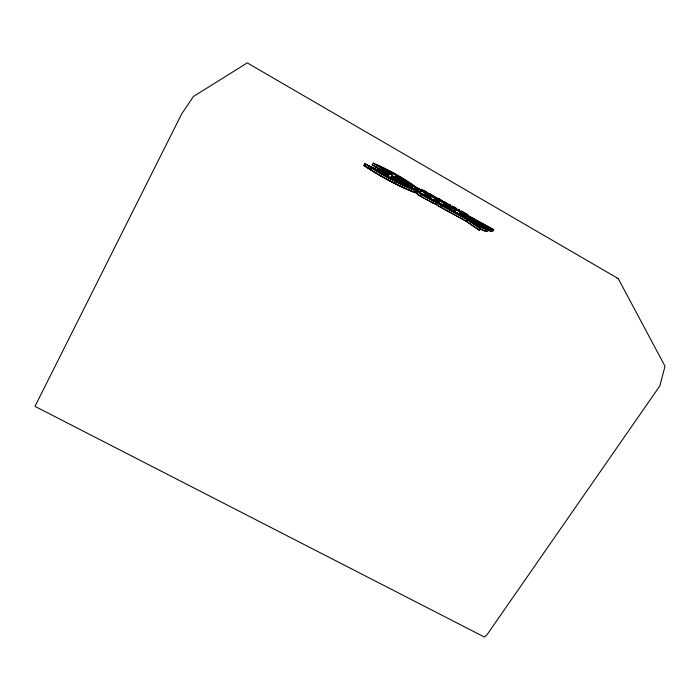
<?xml version="1.0" encoding="UTF-8"?>
<svg xmlns="http://www.w3.org/2000/svg" width="700" height="700" viewBox="0 0 700 700"><rect width="100%" height="100%" fill="white"/><g stroke="black" fill="none" stroke-linecap="round" stroke-linejoin="round"><path stroke-width="1.05" d="M476.735 221.979L484.916 226.826A6.965 1.522 32.3 0 1 484.75 227.264A5.504 1.199 32.3 0 1 480.83 226.03L472.692 221.567L470.024 219.231L479.334 224.166A81.147 16.433 32 0 1 473.008 220.588L471.502 219.319A6.676 1.461 32.2 0 1 472.194 218.907A5.206 1.137 32.2 0 1 475.449 220.141L488.031 226.993A9.144 1.969 32.3 0 1 481.679 224.376L477.286 221.979L484.575 226.625A5.933 1.295 32.3 0 1 484.059 227.019A5.119 1.12 32.3 0 1 480.751 225.785L471.424 220.176L479.211 224.42C482.396 224.604 470.015 220.938 472.841 219.249A5.25 1.146 32.2 0 1 475.694 220.43L486.999 226.572A10.754 2.31 32.3 0 1 480.918 223.834L476.787 221.874M377.405 170.284A40.486 9.494 30.7 0 0 374.727 168.674L375.725 166.95A40.521 9.415 30.7 0 1 383.618 171.903L384.213 172.594L383.469 172.506A79.047 16.546 30.4 0 1 364.866 163.66L363.86 165.41A62.326 13.405 30.8 0 0 392.289 182.245L394.433 183.339A71.286 15.199 30.8 0 0 414.47 192.369L416.281 193.06A5.215 1.173 31.4 0 0 420.376 196.21L432.661 202.947A5.582 1.251 31.6 0 0 435.881 204.181A7.761 1.732 31.7 0 0 440.493 207.235L466.069 221.27L479.439 230.493L480.498 228.839L477.26 225.085A15.776 3.421 32.2 0 0 486.264 229.539A7.035 1.54 32.3 0 0 488.04 228.445A16.328 3.509 32.3 0 0 493.789 229.67L492.739 231.28A16.319 3.535 32.3 0 1 487.646 230.326M376.136 167.213L372.164 164.903L373.152 163.196A53.34 12.346 31.1 0 1 415.826 186.97L493.789 229.67M480.498 228.839L467.119 219.616L441.534 205.555A7.77 1.715 31.7 0 1 436.914 202.501A5.582 1.242 31.6 0 1 433.703 201.268L421.4 194.513A5.215 1.164 31.4 0 1 417.305 191.362L415.494 190.671A71.339 15.076 30.8 0 1 395.447 181.615L394.433 183.339A63.376 13.615 30.8 0 1 363.86 165.41A86.634 18.156 30.4 0 0 365.488 166.232A84.394 17.728 30.4 0 1 363.86 165.41A78.986 16.677 30.4 0 0 365.47 166.232M414.47 192.369L415.494 190.671M416.281 193.06L417.305 191.362M420.376 196.21L421.4 194.513M428.645 195.317L429.651 193.664L435.601 197.391L429.651 193.664M433.703 201.268L432.311 202.755M435.881 204.181L436.914 202.501M440.493 207.235L441.534 205.555M466.069 221.27L467.119 219.616M480.2 228.961A15.768 3.447 32.2 0 0 485.205 231.175L486.264 229.539M479.894 224.656L479.211 224.42M414.549 192.404L412.781 191.704A70.892 15.12 30.8 0 1 393.453 182.84M446.058 202.869L449.024 204.558M453.722 207.086L456.146 208.416M416.465 192.806L417.051 193.139M618.258 278.609L247.257 62.886L193.375 96.556L181.606 114.056L35 406.368L484.435 637.061L486.981 634.769L659.881 385.84L665 366.24L618.258 278.609A7.149 2.31 -57.6 0 0 616.989 278.626M373.152 163.196L385.017 170.196A5.688 1.269 30.9 0 1 387.231 171.701L387.17 171.981A54.197 11.506 30.5 0 1 375.725 166.95M377.125 167.799L379.102 168.963M477.461 228.882L466.043 220.955L439.801 206.64A5.031 1.129 31.7 0 1 436.074 204.041M478.144 228.987L479.439 230.493M456.977 209.064L452.183 206.054L456.61 208.486M374.973 166.329A75.757 18.095 31.1 0 1 376.661 167.09M371.315 169.321A57.706 12.434 30.5 0 1 370.685 169.006M370.055 168.7A57.706 12.434 30.5 0 1 369.416 168.385M368.786 168.061A57.706 12.434 30.5 0 1 366.87 167.09M366.223 166.758A24.623 5.486 30.7 0 0 374.176 171.789A49.901 10.85 30.8 0 0 387.511 179.471A63.954 13.72 30.8 0 0 410.27 190.54A33.775 7.429 31 0 0 414.024 191.992M415.993 192.657A33.775 7.429 31 0 1 414.523 192.168M491.715 230.886A20.204 4.366 32.2 0 1 489.72 230.632M488.74 230.388A20.204 4.366 32.2 0 1 487.664 230.064M486.054 230.912A6.659 1.47 32.3 0 1 484.733 230.72M484.12 230.519A6.659 1.47 32.3 0 1 482.72 229.915A34.851 7.49 32.1 0 1 480.148 228.638M435.846 203.814A7.481 1.671 31.6 0 1 434.315 203.411M433.86 203.245A7.481 1.671 31.6 0 1 430.168 201.399L420.341 196.044A3.596 0.805 31.4 0 1 417.113 193.506M372.164 164.903A53.296 12.443 31.1 0 1 374.675 165.918M375.734 169.146A54.154 11.602 30.5 0 1 374.727 168.674M378.07 170.695A40.486 9.494 30.7 0 1 378.735 171.106M487.384 230.685A7.035 1.549 32.3 0 1 485.205 231.175M395.447 181.615A63.42 13.51 30.8 0 1 364.866 163.66M429.949 197.085L424.821 194.477L426.317 193.664L425.766 193.025L418.416 188.886C424.594 191.336 415.572 190.785 420.56 193.06L432.119 199.412A3.229 0.717 31.6 0 0 434.726 200.322L436.765 199.535A2.109 0.464 31.6 0 0 436.774 199.22A2.354 0.516 31.6 0 0 435.059 198.021L428.759 194.53L431.34 196.49L429.949 197.085M460.609 212.459L455.332 209.248L456.304 210.21L454.125 211.26L458.281 213.544L459.611 213.176A96.127 23.214 31.9 0 1 473.008 222.469A31.745 7.175 32 0 0 464.371 215.53L470.54 217.639L466.419 215.364L459.891 213.124L460.53 212.546M417.55 189.621L417.043 189.612A55.081 11.769 30.9 0 1 389.392 177.179A97.974 20.081 30.8 0 1 379.426 171.588A30.809 6.746 30.7 0 0 386.592 174.764A5.486 1.225 30.9 0 0 389.025 174.825A4.2 0.945 30.9 0 0 386.444 172.734A26.731 5.828 30.7 0 0 391.178 174.58A3.098 0.691 30.9 0 0 391.886 173.933A11.812 2.643 30.9 0 0 386.216 170.039A66.728 15.698 31.1 0 1 402.264 178.78A30.476 6.921 31.1 0 1 415.17 187.469A10.763 2.406 31.3 0 1 417.366 189.367L417.55 189.621M385.245 173.145L384.335 173.005A32.069 7.009 30.6 0 1 374.815 168.787A57.75 12.338 30.5 0 1 367.229 165.016A24.649 5.442 30.7 0 0 375.183 170.048A49.936 10.771 30.8 0 0 388.526 177.739A63.998 13.606 30.9 0 0 411.294 188.834A33.801 7.367 31.1 0 0 417.489 191.109L418.058 191.66A3.596 0.805 31.4 0 0 421.365 194.346L431.2 199.719A7.49 1.662 31.6 0 0 436.879 202.134A5.031 1.12 31.7 0 0 440.842 204.96L467.093 219.301L479.404 227.841L475.895 224.131A34.877 7.438 32.1 0 0 483.779 228.279A6.668 1.452 32.3 0 0 486.946 227.797A20.221 4.331 32.2 0 0 492.756 229.276L415.73 187.11A43.916 10.08 31.1 0 0 396.865 175.123A75.819 17.955 31.2 0 0 375.961 164.623L383.005 168.691A10.745 2.406 30.8 0 1 387.196 171.421A2.739 0.612 30.9 0 1 388.141 172.261A2.38 0.525 30.9 0 1 387.389 172.27A21.245 4.646 30.7 0 1 378.884 168.665A12.547 2.835 30.8 0 1 384.335 172.191A2.24 0.499 30.9 0 1 385.227 173.093L385.245 173.145M418.565 190.627L418.53 190.986A57.356 12.268 30.9 0 1 376.303 170.389L378.123 171.211A63.578 13.492 30.8 0 0 418.565 190.627M436.336 199.237L434.499 199.972A3.491 0.779 31.6 0 1 431.751 199.019L421.811 193.567A3.413 0.761 31.4 0 1 419.598 192.071A2.459 0.551 31.4 0 1 419.632 191.678L421.54 191.214L420.534 190.207L425.793 193.322L424.156 194.136L424.699 194.626L430.062 197.487L431.856 196.849L431.06 195.991L436.336 199.237M437.885 201.871L451.308 209.702A2.397 0.534 31.9 0 0 449.19 208.066C438.244 204.199 443.529 201.609 449.391 206.596A5.25 1.146 31.8 0 0 453.093 208.101L438.672 200.156L439.679 201.171L437.885 201.871M460.941 212.844L460.67 213.194L466.34 215.127L472.675 218.619L465.5 216.151A28 6.3 32 0 1 475.116 224.184A118.528 29.26 31.8 0 0 459.769 213.439L458.771 213.972L453.224 210.893L455.481 209.947A2.336 0.516 31.9 0 0 454.3 208.53L459.821 211.619A2.039 0.446 32 0 1 460.941 212.844M460.189 213.955L459.296 214.454L454.046 211.829L459.821 215.066L460.766 214.638A215.285 58.397 31.5 0 1 476.665 225.671L476.166 225.155A175.149 45.64 31.6 0 0 460.749 214.279L460.189 213.955M444.255 204.164L443.328 204.627L447.589 206.955A5.565 1.234 31.8 0 1 452.287 210.42L440.422 203.936A4.401 0.971 31.7 0 1 437.5 201.968A3.552 0.787 31.7 0 1 437.509 201.425L439.005 200.865A2.476 0.542 31.6 0 0 436.713 198.905L454.055 208.477A5.119 1.12 31.8 0 1 450.319 207.244L445.795 204.75A2.258 0.499 31.8 0 0 444.255 204.164M435.724 200.611L435.575 200.673A4.856 1.076 31.6 0 1 432.058 199.544L420.158 193.034L420.858 193.681A39.917 8.584 31.4 0 0 433.064 200.401A5.101 1.129 31.6 0 0 436.1 201.311C438.629 201.127 437.605 199.386 435.724 200.611M445.524 205.17L443.94 204.838L444.911 204.452A12.731 2.774 31.8 0 0 453.994 208.862L454.939 209.405A10.693 2.336 31.8 0 1 445.524 205.17M427.35 195.011L425.495 194.758L427.07 194.346L427.35 195.011M471.38 218.724L466.454 216.694L471.38 218.724M466.681 214.025L461.3 211.067L468.562 215.504L466.681 214.025M439.259 198.949L436.608 197.942L443.651 201.81L439.259 198.949M439.801 199.334L438.751 198.94L440.965 200.156L439.801 199.334M424.349 190.75L421.654 189.718L428.75 193.62L424.349 190.75M424.891 191.144L423.824 190.732L426.055 191.957L424.891 191.144M405.002 182.28L391.79 175.595L404.049 182.569A130.9 26.093 30.4 0 1 390.731 176.741A50.339 10.754 30.9 0 0 412.344 186.778A26.031 5.906 31.1 0 0 395.342 175.735A47.276 10.946 30.9 0 1 405.002 182.28M406.499 183.199L396.707 178.202L406.14 183.61A72.126 15.138 30.7 0 1 395.176 178.938A60.506 12.801 30.8 0 0 411.39 186.226A24.894 5.644 31.1 0 0 398.484 177.634A23.765 5.381 31 0 1 406.499 183.199M480.559 226.03L473.016 221.935L473.576 222.582A28.07 6.02 32.2 0 0 483.35 227.763A7.84 1.706 32.3 0 0 486.754 228.156L485.555 227.141A6.239 1.365 32.3 0 1 481.241 226.398L480.559 226.03M445.996 202.65L444.517 201.836L446.145 203.184L445.996 202.65M450.415 205.082L448.936 204.269L450.573 205.607L450.415 205.082M459.532 210.096L458.062 209.282L459.699 210.63L459.532 210.096M453.259 211.496L438.428 202.921L453.259 211.496M489.457 228.165L487.97 227.299A11.244 2.424 32.3 0 1 484.102 225.846L485.03 226.59A10.229 2.205 32.3 0 0 489.457 228.165M402.29 178.623A59.159 13.807 31.1 0 0 382.812 168.21A15.986 3.587 30.9 0 1 391.274 173.617A2.135 0.473 30.9 0 1 391.142 174.265A15.453 3.395 30.8 0 1 384.781 171.789A6.09 1.365 30.9 0 1 388.623 174.746A4.795 1.076 30.9 0 1 386.636 174.571A31.71 6.939 30.7 0 1 375.366 169.435A68.101 14.385 30.8 0 0 404.67 184.975A32.349 7.044 31 0 0 418.171 190.076A3.692 0.823 31.3 0 0 416.973 188.711A33.014 7.508 31.1 0 0 402.29 178.623"/></g></svg>
